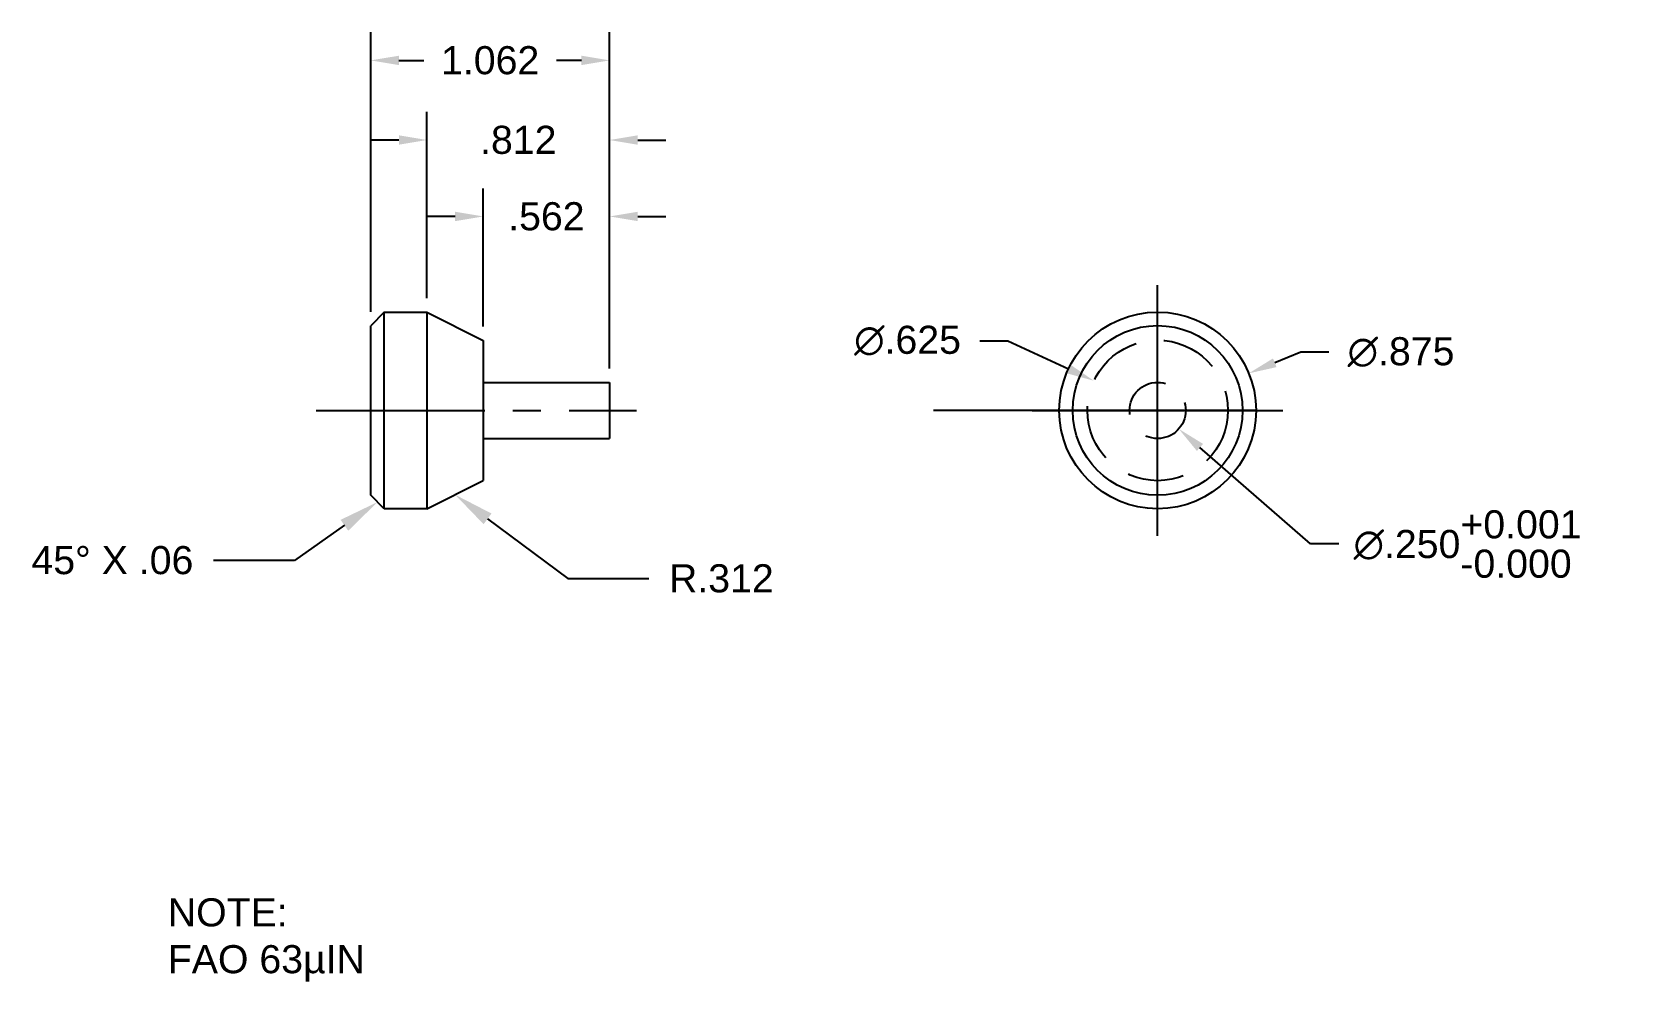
# Model space of a CAD drawing. Header units: inches. Extents: x 13.53 to 20.71, y 12.01 to 16.24.
import ezdxf
from ezdxf import colors
from ezdxf.entities.mleader import LeaderData, LeaderLine
from ezdxf.math import Vec2, Vec3

# ---------------------------------------------------------------- set-up
doc = ezdxf.new("R2010")
doc.units = ezdxf.units.IN
doc.header["$MEASUREMENT"] = 0
for name, pattern in [('CENTER', [2, 1.25, -0.25, 0.25, -0.25]), ('CENTER2', [1.125, 0.75, -0.125, 0.125, -0.125]), ('HIDDEN', [0.375, 0.25, -0.125])]:
    doc.linetypes.add(name, pattern=pattern)
for name, color, linetype in [('CENTER LINE', 1, 'CENTER'), ('DIMENSION', 5, 'Continuous'), ('HIDEEN', 4, 'HIDDEN'), ('OBJECT', 252, 'Continuous'), ('TITLEBLOCK', 5, 'Continuous')]:
    doc.layers.add(name, color=color, linetype=linetype)
doc.styles.get("Standard").update_dxf_attribs({"font": 'arial.ttf'})
doc.dimstyles.new('3 PLACES', dxfattribs={"dimtxt": 0.125, "dimasz": 0.125, "dimexe": 0.125, "dimexo": 0.0625, "dimgap": 0.09, "dimtad": 0, "dimtih": 1, "dimtoh": 1, "dimdec": 3, "dimzin": 4, "dimdsep": 46, "dimtxsty": 'Standard', "dimcen": 0.125, "dimadec": 0, "dimazin": 0, "dimtfac": 1, "dimtdec": 3, "dimtofl": 0, "dimtmove": 0, "dimatfit": 3, "dimfxl": 1, "dimtolj": 1, "dimtzin": 0, "dimarcsym": 0})
doc.dimstyles.new('DEVIATION 3 PLACES', dxfattribs={"dimtxt": 0.125, "dimasz": 0.125, "dimexe": 0.125, "dimexo": 0.0625, "dimgap": 0.09, "dimtad": 0, "dimtih": 1, "dimtoh": 1, "dimdec": 3, "dimzin": 4, "dimdsep": 46, "dimtxsty": 'Standard', "dimcen": 0.125, "dimadec": 0, "dimazin": 0, "dimtol": 1, "dimtp": 0.001, "dimtm": 1e-09, "dimtfac": 1, "dimtdec": 3, "dimtofl": 0, "dimtmove": 0, "dimatfit": 3, "dimfxl": 1, "dimtolj": 1, "dimtzin": 0, "dimarcsym": 0})

# ---------------------------------------------------------------- blocks, each defined once
blk = doc.blocks.new('*U2')
at = {"layer": 'CENTER LINE', "color": 0, "linetype": 'CENTER2', "transparency": 16777216}
for p, q in [((0, 0.0875), (0, 0.5575)), ((-0.5575, 0), (-0.0875, 0)), ((0.0875, 0), (0.5575, 0)), ((0, -0.5575), (0, -0.0875))]:
    blk.add_line(p, q, dxfattribs=at)
at = {"layer": 'CENTER LINE', "color": 0, "linetype": 'Continuous', "transparency": 16777216}
for p, q in [((-0.04375, 0), (0.04375, 0)), ((0, -0.04375), (0, 0.04375))]:
    blk.add_line(p, q, dxfattribs=at)
blk = doc.blocks.new('*U3')
at = {"layer": 'CENTER LINE', "color": 0, "linetype": 'CENTER2', "transparency": 16777216}
blk.add_line((-1.024, 0), (0.401, 0), dxfattribs=at)
blk = doc.blocks.new('*D5')
at = {"layer": 'Defpoints', "color": 0, "transparency": 16777216}
for p in [(15.2848, 15.7571), (15.2848, 14.9914), (16.0968, 14.6786)]:
    blk.add_point(p, dxfattribs=at)
at = {"layer": 'DIMENSION', "color": 0, "lineweight": -2, "transparency": 16777216}
for p, q in [((15.2848, 15.0539), (15.2848, 15.8821)), ((16.0968, 14.7411), (16.0968, 15.8821)), ((15.1598, 15.7571), (15.0348, 15.7571)), ((16.2218, 15.7571), (16.3468, 15.7571))]:
    blk.add_line(p, q, dxfattribs=at)
at = {"layer": 'DIMENSION', "color": 0, "transparency": 16777216}
for points in [[(15.1598, 15.778), (15.1598, 15.7363), (15.2848, 15.7571)], [(16.2218, 15.778), (16.2218, 15.7363), (16.0968, 15.7571)]]:
    blk.add_solid(points, dxfattribs=at)
at = {"layer": 'DIMENSION', "color": 0, "transparency": 16777216, "insert": (15.6908, 15.7571), "char_height": 0.125, "attachment_point": 5}
blk.add_mtext('\\A1;.812', dxfattribs=at)
blk = doc.blocks.new('*D6')
at = {"layer": 'Defpoints', "color": 0, "transparency": 16777216}
for p in [(15.5348, 15.4171), (15.5348, 14.8656), (16.0968, 14.6786)]:
    blk.add_point(p, dxfattribs=at)
at = {"layer": 'DIMENSION', "color": 0, "lineweight": -2, "transparency": 16777216}
for p, q in [((15.5348, 14.9281), (15.5348, 15.5421)), ((16.0968, 14.7411), (16.0968, 15.5421)), ((15.4098, 15.4171), (15.2848, 15.4171)), ((16.2218, 15.4171), (16.3468, 15.4171))]:
    blk.add_line(p, q, dxfattribs=at)
at = {"layer": 'DIMENSION', "color": 0, "transparency": 16777216}
for points in [[(15.4098, 15.4379), (15.4098, 15.3962), (15.5348, 15.4171)], [(16.2218, 15.4379), (16.2218, 15.3962), (16.0968, 15.4171)]]:
    blk.add_solid(points, dxfattribs=at)
at = {"layer": 'DIMENSION', "color": 0, "transparency": 16777216, "insert": (15.8158, 15.4171), "char_height": 0.125, "attachment_point": 5}
blk.add_mtext('\\A1;.562', dxfattribs=at)
blk = doc.blocks.new('*D7')
at = {"layer": 'Defpoints', "color": 0, "transparency": 16777216}
for p in [(15.0348, 16.1114), (15.0348, 14.9307), (16.0968, 14.6786)]:
    blk.add_point(p, dxfattribs=at)
at = {"layer": 'DIMENSION', "color": 0, "lineweight": -2, "transparency": 16777216}
for p, q in [((15.0348, 14.9932), (15.0348, 16.2364)), ((16.0968, 14.7411), (16.0968, 16.2364)), ((15.1598, 16.1114), (15.2714, 16.1114)), ((15.9718, 16.1114), (15.8601, 16.1114))]:
    blk.add_line(p, q, dxfattribs=at)
at = {"layer": 'DIMENSION', "color": 0, "transparency": 16777216}
for points in [[(15.1598, 16.1322), (15.1598, 16.0906), (15.0348, 16.1114)], [(15.9718, 16.1322), (15.9718, 16.0906), (16.0968, 16.1114)]]:
    blk.add_solid(points, dxfattribs=at)
at = {"layer": 'DIMENSION', "color": 0, "transparency": 16777216, "insert": (15.5658, 16.1114), "char_height": 0.125, "attachment_point": 5}
blk.add_mtext('\\A1;1.062', dxfattribs=at)
blk = doc.blocks.new('*D8')
at = {"layer": 'Defpoints', "color": 0, "transparency": 16777216}
for p in [(18.9394, 14.7189), (18.1291, 14.3889)]:
    blk.add_point(p, dxfattribs=at)
at = {"layer": 'DIMENSION', "color": 0, "lineweight": -2, "transparency": 16777216}
for p, q in [((19.171, 14.8132), (19.0552, 14.766)), ((19.296, 14.8132), (19.171, 14.8132)), ((18.5343, 14.4289), (18.5343, 14.6789)), ((18.4093, 14.5539), (18.6593, 14.5539))]:
    blk.add_line(p, q, dxfattribs=at)
at = {"layer": 'DIMENSION', "color": 0, "transparency": 16777216}
blk.add_solid([(19.0474, 14.7853), (19.0631, 14.7467), (18.9394, 14.7189)], dxfattribs=at)
at = {"layer": 'DIMENSION', "color": 0, "transparency": 16777216, "insert": (19.6168, 14.8132), "char_height": 0.125, "attachment_point": 5}
blk.add_mtext('\\A1;∅.875', dxfattribs=at)
blk = doc.blocks.new('*D9')
at = {"layer": 'Defpoints', "color": 0, "transparency": 16777216}
for p in [(18.251, 14.6858), (18.8176, 14.422)]:
    blk.add_point(p, dxfattribs=at)
at = {"layer": 'DIMENSION', "color": 0, "lineweight": -2, "transparency": 16777216}
for p, q in [((17.7429, 14.8642), (17.8679, 14.8642)), ((17.8679, 14.8642), (18.1377, 14.7386)), ((18.5343, 14.4289), (18.5343, 14.6789)), ((18.4093, 14.5539), (18.6593, 14.5539))]:
    blk.add_line(p, q, dxfattribs=at)
at = {"layer": 'DIMENSION', "color": 0, "transparency": 16777216}
blk.add_solid([(18.1464, 14.7574), (18.1289, 14.7197), (18.251, 14.6858)], dxfattribs=at)
at = {"layer": 'DIMENSION', "color": 0, "transparency": 16777216, "insert": (17.4221, 14.8642), "char_height": 0.125, "attachment_point": 5}
blk.add_mtext('\\A1;∅.625', dxfattribs=at)
blk = doc.blocks.new('*D10')
at = {"layer": 'Defpoints', "color": 0, "transparency": 16777216}
for p in [(18.4401, 14.6361), (18.6284, 14.4717)]:
    blk.add_point(p, dxfattribs=at)
at = {"layer": 'DIMENSION', "color": 0, "lineweight": -2, "transparency": 16777216}
for p, q in [((18.5343, 14.4289), (18.5343, 14.6789)), ((18.4093, 14.5539), (18.6593, 14.5539)), ((19.2148, 13.9597), (18.7226, 14.3894)), ((19.3398, 13.9597), (19.2148, 13.9597))]:
    blk.add_line(p, q, dxfattribs=at)
at = {"layer": 'DIMENSION', "color": 0, "transparency": 16777216}
blk.add_solid([(18.7363, 14.4051), (18.7089, 14.3738), (18.6284, 14.4717)], dxfattribs=at)
at = {"layer": 'DIMENSION', "color": 0, "transparency": 16777216, "insert": (19.9127, 13.9597), "char_height": 0.125, "attachment_point": 5}
blk.add_mtext('\\A1;∅.250\\S+0.001^ -0.000;', dxfattribs=at)
blk = doc.blocks.new('N')
at = {"layer": 'CENTER LINE', "insert": (-0.0367, 0.3426), "char_height": 0.2, "attachment_point": 1}
blk.add_mtext_dynamic_manual_height_columns('{\\H0.625x;NOTE:\\PFAO 63µIN\\fMS Shell Dlg 2|b0|i0|c0|p0; }', width=2.167231, gutter_width=1, heights=[0], dxfattribs=at)

msp = doc.modelspace()

# ---------------------------------------------------------------- linework, layer by layer
at = {"layer": 'HIDEEN'}
for radius in [0.3125, 0.125]:
    msp.add_circle((18.5343, 14.5539), radius, dxfattribs=at)
at = {"layer": 'OBJECT'}
for p, q in [((15.0948, 14.9914), (15.0348, 14.9307)), ((15.0948, 14.9914), (15.2848, 14.9914)), ((15.0948, 14.1164), (15.0948, 14.9914)), ((15.2848, 14.9914), (15.2848, 14.1164)), ((15.2848, 14.9914), (15.5348, 14.8656)), ((15.0348, 14.1764), (15.0348, 14.9307)), ((15.5348, 14.8656), (15.5348, 14.2416)), ((15.5348, 14.6786), (16.0968, 14.6786)), ((16.0968, 14.6786), (16.0968, 14.4286)), ((18.9718, 14.5539), (17.5382, 14.5539)), ((15.5348, 14.4286), (16.0968, 14.4286)), ((15.2848, 14.1164), (15.5348, 14.2416)), ((15.0948, 14.1164), (15.0348, 14.1764)), ((15.2848, 14.1164), (15.0948, 14.1164))]:
    msp.add_line(p, q, dxfattribs=at)
for radius in [0.4375, 0.3775]:
    msp.add_circle((18.5343, 14.5539), radius, dxfattribs=at)

# ---------------------------------------------------------------- block references
at = {"layer": 'CENTER LINE', "linetype": 'CENTER2'}
for name, p in [('*U2', (18.5343, 14.5539)), ('*U3', (15.8158, 14.5536))]:
    msp.add_blockref(name, p, dxfattribs=at)
at = {"layer": 'TITLEBLOCK'}
msp.add_blockref('N', (14.1686, 12.0407), dxfattribs=at)

# ---------------------------------------------------------------- dimensions: what is measured, and where the dimension line sits
at = {"layer": 'DIMENSION'}
for base, p2, picture, middle in [((15.0348, 16.1114), (15.0348, 14.9307), '*D7', (15.5658, 16.1114)), ((15.2848, 15.7571), (15.2848, 14.9914), '*D5', (15.6908, 15.7571)), ((15.5348, 15.4171), (15.5348, 14.8656), '*D6', (15.8158, 15.4171))]:
    dim = msp.add_linear_dim(base=base, p1=(16.0968, 14.6786), p2=p2, dimstyle='3 PLACES', dxfattribs=at)
    dim.commit()
    dim.dimension.update_dxf_attribs({"geometry": picture, "text_midpoint": middle})
for p1, p2, dimstyle, picture, middle in [((18.8176, 14.422), (18.251, 14.6858), '3 PLACES', '*D9', (17.4221, 14.8642)), ((18.1291, 14.3889), (18.9394, 14.7189), '3 PLACES', '*D8', (19.6168, 14.8132)), ((18.4401, 14.6361), (18.6284, 14.4717), 'DEVIATION 3 PLACES', '*D10', (19.9127, 13.9597))]:
    dim = msp.add_diameter_dim_2p(p1=p1, p2=p2, dimstyle=dimstyle, dxfattribs=at)
    dim.commit()
    dim.dimension.update_dxf_attribs({"geometry": picture, "text_midpoint": middle, "dimtype": 163})

# ---------------------------------------------------------------- leaders
ml = msp.add_multileader_mtext('Standard', dxfattribs=at)
ml.set_content('R.312', color=256)
ml.set_leader_properties()
ml.build(insert=Vec2(0, 0))
ml.multileader.update_dxf_attribs({"dogleg_length": 0.36, "arrow_head_size": 0.18})
ctx = ml.context
ctx.base_point, ctx.char_height, ctx.arrow_head_size, ctx.landing_gap_size, ctx.plane_origin = Vec3(16.271, 13.806), 0.125, 0.18, 0.09, Vec3(15.4098, 14.179)
notes = []
notes.append((ctx, [(0, (1, 1, 0), (15.911, 13.806), (1, 0), 0.36, [(0, [(15.4098, 14.179)], 0, [])])]))
ctx.mtext.insert, ctx.mtext.flow_direction = Vec3(16.361, 13.8696), 5
ml = msp.add_multileader_mtext('Standard', dxfattribs=at)
ml.set_content('45° X .06', color=256)
ml.set_leader_properties()
ml.build(insert=Vec2(0, 0))
ml.multileader.update_dxf_attribs({"dogleg_length": 0.36, "arrow_head_size": 0.18})
ctx = ml.context
ctx.base_point, ctx.char_height, ctx.arrow_head_size, ctx.landing_gap_size, ctx.plane_origin = Vec3(13.4456, 13.887), 0.125, 0.18, 0.09, Vec3(15.0648, 14.1464)
ctx.text_align_type = 2
notes.append((ctx, [(0, (1, 1, 0), (14.6957, 13.887), (-1, 0), 0.36, [(0, [(15.0648, 14.1464)], 0, [])])]))
ctx.mtext.insert, ctx.mtext.alignment, ctx.mtext.flow_direction = Vec3(14.2457, 13.9505), 3, 5
for ctx, leaders in notes:
    for number, flags, end, landing, length, lines in leaders:
        leader = LeaderData()
        leader.index, (leader.has_last_leader_line, leader.has_dogleg_vector, leader.attachment_direction) = number, flags
        leader.last_leader_point, leader.dogleg_vector, leader.dogleg_length = Vec3(end), Vec3(landing), length
        for number, points, colour, breaks in lines:
            line = LeaderLine()
            line.index, line.vertices, line.color, line.breaks = number, Vec3.list(points), colors.encode_raw_color(colour), breaks
            leader.lines.append(line)
        ctx.leaders.append(leader)

doc.saveas('drawing.dxf')
